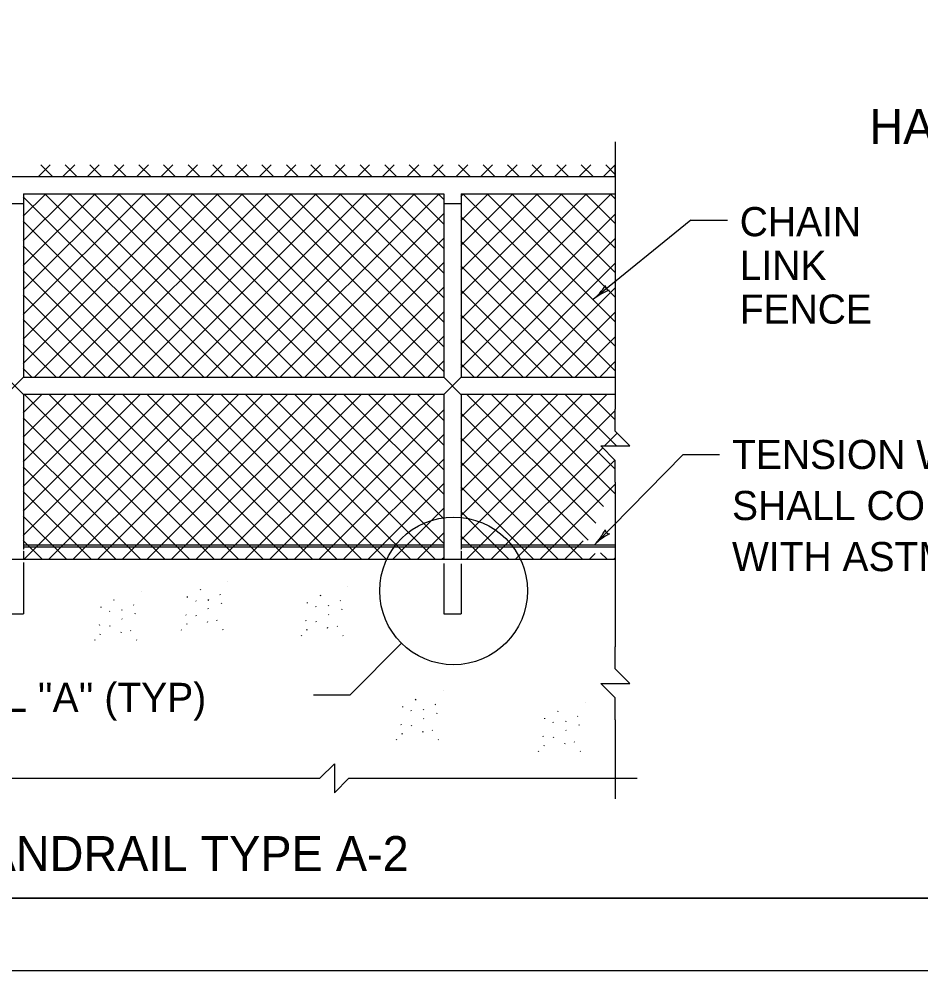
# Model space of a CAD drawing. Extents: x 997.6 to 1036.7, y 998.9 to 1022.7.
# Drawn here: x 1010.78 to 1016.96, y 1000 to 1006.53 of the extents above; entities that cross this region are included whole.
import ezdxf

# ---------------------------------------------------------------- set-up
doc = ezdxf.new("R2010")
doc.units = 0
for name, color, linetype in [('1', 7, 'Continuous'), ('10', 7, 'Continuous'), ('11', 7, 'Continuous'), ('14', 7, 'Continuous')]:
    doc.layers.add(name, color=color, linetype=linetype)

msp = doc.modelspace()

# ---------------------------------------------------------------- linework, layer by layer
at = {"layer": '1'}
for p, q in [((1014.8677, 1005.6864), (1014.8677, 1003.8513)), ((1010.913, 1005.4471), (1010.9932, 1005.5273)), ((1010.9287, 1005.5273), (1011.0088, 1005.4471)), ((1011.0815, 1005.4471), (1011.1617, 1005.5273)), ((1011.0971, 1005.5273), (1011.1773, 1005.4471)), ((1011.2499, 1005.4471), (1011.3301, 1005.5273)), ((1011.2656, 1005.5273), (1011.3458, 1005.4471)), ((1011.4183, 1005.4471), (1011.4985, 1005.5273)), ((1011.434, 1005.5273), (1011.5142, 1005.4471)), ((1011.5868, 1005.4471), (1011.667, 1005.5273)), ((1011.6025, 1005.5273), (1011.6827, 1005.4471)), ((1011.7553, 1005.4471), (1011.8354, 1005.5273)), ((1011.7709, 1005.5273), (1011.8511, 1005.4471)), ((1011.9237, 1005.4471), (1012.0038, 1005.5273)), ((1011.9393, 1005.5273), (1012.0195, 1005.4471)), ((1012.0922, 1005.4471), (1012.1723, 1005.5273)), ((1012.1078, 1005.5273), (1012.188, 1005.4471)), ((1012.2606, 1005.4471), (1012.3408, 1005.5273)), ((1012.2763, 1005.5273), (1012.3564, 1005.4471)), ((1012.4291, 1005.4471), (1012.5093, 1005.5273)), ((1012.4447, 1005.5273), (1012.5248, 1005.4471)), ((1012.5975, 1005.4471), (1012.6777, 1005.5273)), ((1012.6132, 1005.5273), (1012.6933, 1005.4471)), ((1012.7659, 1005.4471), (1012.8461, 1005.5273)), ((1012.7816, 1005.5273), (1012.8618, 1005.4471)), ((1012.9344, 1005.4471), (1013.0146, 1005.5273)), ((1012.9501, 1005.5273), (1013.0303, 1005.4471)), ((1013.1028, 1005.4471), (1013.183, 1005.5273)), ((1013.1185, 1005.5273), (1013.1987, 1005.4471)), ((1013.2713, 1005.4471), (1013.3514, 1005.5273)), ((1013.2869, 1005.5273), (1013.3671, 1005.4471)), ((1013.4398, 1005.4471), (1013.5199, 1005.5273)), ((1013.4554, 1005.5273), (1013.5356, 1005.4471)), ((1013.6082, 1005.4471), (1013.6883, 1005.5273)), ((1013.6238, 1005.5273), (1013.704, 1005.4471)), ((1013.7767, 1005.4471), (1013.8568, 1005.5273)), ((1013.7923, 1005.5273), (1013.8724, 1005.4471)), ((1013.9451, 1005.4471), (1014.0253, 1005.5273)), ((1013.9608, 1005.5273), (1014.0409, 1005.4471)), ((1014.1135, 1005.4471), (1014.1937, 1005.5273)), ((1014.1292, 1005.5273), (1014.2093, 1005.4471)), ((1014.282, 1005.4471), (1014.3622, 1005.5273)), ((1014.2977, 1005.5273), (1014.3778, 1005.4471)), ((1014.4504, 1005.4471), (1014.5306, 1005.5273)), ((1014.4661, 1005.5273), (1014.5463, 1005.4471)), ((1014.6188, 1005.4471), (1014.699, 1005.5273)), ((1014.6345, 1005.5273), (1014.7147, 1005.4471)), ((1014.7873, 1005.4471), (1014.8675, 1005.5273)), ((1014.803, 1005.5273), (1014.8677, 1005.4626)), ((1007.4036, 1005.4478), (1014.8677, 1005.4478)), ((1010.8097, 1005.1753), (1010.9643, 1005.3298)), ((1010.8097, 1005.0068), (1011.1327, 1005.3298)), ((1010.8097, 1004.8384), (1011.3011, 1005.3298)), ((1010.8097, 1004.6699), (1011.4696, 1005.3298)), ((1010.8097, 1004.5015), (1011.638, 1005.3298)), ((1010.8097, 1004.3331), (1011.8064, 1005.3298)), ((1010.8097, 1004.1646), (1011.9749, 1005.3298)), ((1010.8097, 1005.3093), (1012.0463, 1004.0728)), ((1010.8104, 1005.3291), (1010.8104, 1004.0728)), ((1010.8104, 1005.3291), (1013.6917, 1005.3291)), ((1010.8863, 1004.0728), (1012.1433, 1005.3298)), ((1010.9577, 1005.3298), (1012.2148, 1004.0728)), ((1011.0548, 1004.0728), (1012.3118, 1005.3298)), ((1011.1261, 1005.3298), (1012.3832, 1004.0728)), ((1011.2232, 1004.0728), (1012.4803, 1005.3298)), ((1011.2945, 1005.3298), (1012.5516, 1004.0728)), ((1011.3916, 1004.0728), (1012.6487, 1005.3298)), ((1011.463, 1005.3298), (1012.7201, 1004.0728)), ((1011.5601, 1004.0728), (1012.8172, 1005.3298)), ((1011.6314, 1005.3298), (1012.8885, 1004.0728)), ((1011.7285, 1004.0728), (1012.9856, 1005.3298)), ((1011.7999, 1005.3298), (1013.057, 1004.0728)), ((1011.8969, 1004.0728), (1013.154, 1005.3298)), ((1011.9683, 1005.3298), (1013.2254, 1004.0728)), ((1012.0654, 1004.0728), (1013.3225, 1005.3298)), ((1012.1368, 1005.3298), (1013.3938, 1004.0728)), ((1012.2338, 1004.0728), (1013.4909, 1005.3298)), ((1012.3053, 1005.3298), (1013.5623, 1004.0728)), ((1012.4023, 1004.0728), (1013.6594, 1005.3298)), ((1012.4737, 1005.3298), (1013.6924, 1004.1111)), ((1012.6421, 1005.3298), (1013.6924, 1004.2795)), ((1012.8106, 1005.3298), (1013.6924, 1004.448)), ((1012.979, 1005.3298), (1013.6924, 1004.6164)), ((1013.1475, 1005.3298), (1013.6924, 1004.7849)), ((1013.3159, 1005.3298), (1013.6924, 1004.9533)), ((1013.4843, 1005.3298), (1013.6924, 1005.1218)), ((1013.6528, 1005.3298), (1013.6924, 1005.2903)), ((1013.6917, 1005.3291), (1013.6917, 1004.0728)), ((1013.8097, 1005.3117), (1013.8278, 1005.3298)), ((1013.8097, 1005.1433), (1013.9963, 1005.3298)), ((1013.8097, 1004.9748), (1014.1648, 1005.3298)), ((1013.8097, 1004.8063), (1014.3332, 1005.3298)), ((1013.8097, 1004.6379), (1014.5016, 1005.3298)), ((1013.8097, 1004.4694), (1014.6701, 1005.3298)), ((1013.8097, 1004.301), (1014.8385, 1005.3298)), ((1013.8104, 1005.3291), (1013.8104, 1004.0728)), ((1013.8104, 1005.3291), (1014.8677, 1005.3291)), ((1013.8213, 1005.3298), (1014.8677, 1004.2834)), ((1013.9897, 1005.3298), (1014.8677, 1004.4518)), ((1014.1582, 1005.3298), (1014.8677, 1004.6203)), ((1014.3266, 1005.3298), (1014.8677, 1004.7888)), ((1014.4951, 1005.3298), (1014.8677, 1004.9573)), ((1014.6635, 1005.3298), (1014.8677, 1005.1257)), ((1014.8319, 1005.3298), (1014.8677, 1005.2941)), ((1010.6917, 1005.2635), (1010.8104, 1005.2635)), ((1013.6917, 1005.2635), (1013.8104, 1005.2635)), ((1012.5708, 1004.0728), (1013.6924, 1005.1944)), ((1013.8097, 1004.1325), (1014.8677, 1005.1905)), ((1010.8097, 1005.1409), (1011.8778, 1004.0728)), ((1013.8097, 1005.173), (1014.8677, 1004.115)), ((1015.3856, 1005.149), (1014.7149, 1004.6046)), ((1015.3856, 1005.149), (1015.6356, 1005.149)), ((1012.7392, 1004.0728), (1013.6924, 1005.026)), ((1013.8097, 1005.0045), (1014.7414, 1004.0728)), ((1013.9183, 1004.0728), (1014.8677, 1005.0221)), ((1010.8097, 1004.9725), (1011.7094, 1004.0728)), ((1012.9077, 1004.0728), (1013.6924, 1004.8575)), ((1014.0868, 1004.0728), (1014.8677, 1004.8536)), ((1010.8097, 1004.804), (1011.5409, 1004.0728)), ((1013.8097, 1004.8361), (1014.573, 1004.0728)), ((1013.0761, 1004.0728), (1013.6924, 1004.6891)), ((1013.8097, 1004.6677), (1014.4046, 1004.0728)), ((1014.2553, 1004.0728), (1014.8677, 1004.6852)), ((1010.8097, 1004.6356), (1011.3725, 1004.0728)), ((1010.8097, 1004.4671), (1011.204, 1004.0728)), ((1013.2445, 1004.0728), (1013.6924, 1004.5207)), ((1013.8097, 1004.4992), (1014.2361, 1004.0728)), ((1014.4237, 1004.0728), (1014.8677, 1004.5168)), ((1013.413, 1004.0728), (1013.6924, 1004.3522)), ((1013.8097, 1004.3308), (1014.0677, 1004.0728)), ((1014.5922, 1004.0728), (1014.8677, 1004.3483)), ((1010.8097, 1004.2987), (1011.0356, 1004.0728)), ((1010.8097, 1004.1303), (1010.8672, 1004.0728)), ((1013.5814, 1004.0728), (1013.6924, 1004.1838)), ((1013.8097, 1004.1623), (1013.8992, 1004.0728)), ((1014.7606, 1004.0728), (1014.8677, 1004.1798)), ((1010.6917, 1004.0728), (1010.8104, 1003.954)), ((1010.8104, 1004.0728), (1010.6917, 1003.954)), ((1010.8104, 1004.0728), (1013.6917, 1004.0728)), ((1013.6917, 1004.0728), (1013.8097, 1003.954)), ((1013.8104, 1004.0728), (1013.6917, 1003.954)), ((1013.8104, 1004.0728), (1014.8677, 1004.0728)), ((1010.8097, 1003.8277), (1010.936, 1003.954)), ((1010.8097, 1003.6593), (1011.1044, 1003.954)), ((1010.8097, 1003.4908), (1011.2728, 1003.954)), ((1010.8097, 1003.3223), (1011.4413, 1003.954)), ((1010.8097, 1003.1539), (1011.6098, 1003.954)), ((1010.8097, 1002.9855), (1011.7782, 1003.954)), ((1010.8104, 1003.954), (1010.8104, 1002.8932)), ((1013.6917, 1003.954), (1010.8104, 1003.954)), ((1010.8155, 1002.8228), (1011.9467, 1003.954)), ((1010.8174, 1003.954), (1011.9486, 1002.8228)), ((1010.9839, 1002.8228), (1012.1151, 1003.954)), ((1010.9859, 1003.954), (1012.1171, 1002.8228)), ((1011.1524, 1002.8228), (1012.2836, 1003.954)), ((1011.1543, 1003.954), (1012.2855, 1002.8228)), ((1011.3208, 1002.8228), (1012.452, 1003.954)), ((1011.3228, 1003.954), (1012.4539, 1002.8228)), ((1011.4893, 1002.8228), (1012.6204, 1003.954)), ((1011.4913, 1003.954), (1012.6224, 1002.8228)), ((1011.6578, 1002.8228), (1012.7889, 1003.954)), ((1011.6597, 1003.954), (1012.7908, 1002.8228)), ((1011.8262, 1002.8228), (1012.9573, 1003.954)), ((1011.8282, 1003.954), (1012.9593, 1002.8228)), ((1011.9946, 1002.8228), (1013.1258, 1003.954)), ((1011.9966, 1003.954), (1013.1278, 1002.8228)), ((1012.1631, 1002.8228), (1013.2943, 1003.954)), ((1012.165, 1003.954), (1013.2962, 1002.8228)), ((1012.3315, 1002.8228), (1013.4627, 1003.954)), ((1012.3335, 1003.954), (1013.4647, 1002.8228)), ((1012.5, 1002.8228), (1013.6312, 1003.954)), ((1012.5019, 1003.954), (1013.6331, 1002.8228)), ((1012.6703, 1003.954), (1013.6924, 1002.9319)), ((1012.8388, 1003.954), (1013.6924, 1003.1004)), ((1013.0073, 1003.954), (1013.6924, 1003.2688)), ((1013.1758, 1003.954), (1013.6924, 1003.4373)), ((1013.3442, 1003.954), (1013.6924, 1003.6058)), ((1013.5126, 1003.954), (1013.6924, 1003.7742)), ((1013.6917, 1003.954), (1013.6917, 1002.8228)), ((1014.8677, 1003.954), (1013.8097, 1003.954)), ((1013.8097, 1002.9534), (1014.8103, 1003.954)), ((1013.8097, 1003.2903), (1014.4734, 1003.954)), ((1013.8097, 1003.1218), (1014.6418, 1003.954)), ((1013.8097, 1003.7957), (1013.968, 1003.954)), ((1013.8097, 1003.6272), (1014.1365, 1003.954)), ((1013.8097, 1003.4588), (1014.3049, 1003.954)), ((1013.8104, 1003.954), (1013.8104, 1002.8932)), ((1013.8495, 1003.954), (1014.7338, 1003.0698)), ((1014.0179, 1003.954), (1014.7866, 1003.1854)), ((1014.1864, 1003.954), (1014.8677, 1003.2728)), ((1014.3548, 1003.954), (1014.8677, 1003.4412)), ((1014.5233, 1003.954), (1014.876, 1003.6013)), ((1014.6918, 1003.954), (1014.8677, 1003.7781)), ((1012.6684, 1002.8228), (1013.6924, 1003.8468)), ((1013.8097, 1003.8254), (1014.6804, 1002.9547)), ((1013.8476, 1002.8228), (1014.8677, 1003.8429)), ((1010.8097, 1003.7933), (1011.7802, 1002.8228)), ((1012.8368, 1002.8228), (1013.6924, 1003.6784)), ((1014.7945, 1003.6013), (1014.8811, 1003.6879)), ((1010.8097, 1003.6249), (1011.6118, 1002.8228)), ((1013.8097, 1003.6569), (1014.6438, 1002.8228)), ((1014.016, 1002.8228), (1014.7811, 1003.5879)), ((1013.0053, 1002.8228), (1013.6924, 1003.5099)), ((1013.8097, 1003.4885), (1014.4753, 1002.8228)), ((1014.1844, 1002.8228), (1014.8677, 1003.506)), ((1015.3323, 1003.5404), (1014.7245, 1002.9218)), ((1015.3323, 1003.5404), (1015.5823, 1003.5404)), ((1010.8097, 1003.4564), (1011.4433, 1002.8228)), ((1014.8677, 1003.3513), (1014.8677, 1002.2219)), ((1010.8097, 1003.288), (1011.2748, 1002.8228)), ((1013.1738, 1002.8228), (1013.6924, 1003.3415)), ((1013.8097, 1003.3201), (1014.3069, 1002.8228)), ((1014.3529, 1002.8228), (1014.8677, 1003.3376)), ((1013.3422, 1002.8228), (1013.6924, 1003.1731)), ((1013.8097, 1003.1516), (1014.1384, 1002.8228)), ((1010.8097, 1003.1195), (1011.1063, 1002.8228)), ((1013.5107, 1002.8228), (1013.6924, 1003.0046)), ((1013.8097, 1002.9832), (1013.97, 1002.8228)), ((1010.8097, 1002.9511), (1010.9379, 1002.8228)), ((1010.8097, 1002.9218), (1013.6924, 1002.9218)), ((1010.8097, 1002.9072), (1013.6924, 1002.9072)), ((1013.8097, 1002.9218), (1014.8677, 1002.9218)), ((1013.8097, 1002.9072), (1014.8677, 1002.9072)), ((1014.5213, 1002.8228), (1014.647, 1002.9485)), ((1010.8104, 1002.8775), (1010.8104, 1002.8228)), ((1013.6791, 1002.8228), (1013.6924, 1002.8362)), ((1013.8104, 1002.8775), (1013.8104, 1002.8228)), ((1014.6898, 1002.8228), (1014.7287, 1002.8617)), ((1014.7668, 1002.8683), (1014.8123, 1002.8228)), ((1014.8583, 1002.8228), (1014.8677, 1002.8323)), ((1007.4036, 1002.8228), (1014.8677, 1002.8228)), ((1010.8104, 1002.8006), (1010.8104, 1002.4478)), ((1013.6917, 1002.7943), (1013.6917, 1002.4478)), ((1013.8104, 1002.7926), (1013.8104, 1002.4478)), ((1012.211, 1002.6735), (1012.211, 1002.6735)), ((1013.0343, 1002.6333), (1013.0343, 1002.6333)), ((1011.6187, 1002.6032), (1011.6187, 1002.6032)), ((1011.9354, 1002.5618), (1011.9348, 1002.5672)), ((1012.0234, 1002.6163), (1012.021, 1002.6108)), ((1012.1603, 1002.5777), (1012.1579, 1002.5813)), ((1012.8467, 1002.5761), (1012.8443, 1002.5707)), ((1011.4311, 1002.5459), (1011.4287, 1002.5405)), ((1011.568, 1002.5073), (1011.5656, 1002.5109)), ((1011.9948, 1002.5351), (1011.9924, 1002.5387)), ((1012.078, 1002.5468), (1012.0756, 1002.5413)), ((1012.1691, 1002.5222), (1012.1667, 1002.5168)), ((1012.7587, 1002.5216), (1012.7581, 1002.527)), ((1012.818, 1002.4949), (1012.8157, 1002.4985)), ((1012.9013, 1002.5066), (1012.8988, 1002.5012)), ((1012.9836, 1002.5375), (1012.9812, 1002.5411)), ((1010.6917, 1002.4478), (1010.8104, 1002.4478)), ((1011.3431, 1002.4914), (1011.3425, 1002.4968)), ((1011.4024, 1002.4648), (1011.4001, 1002.4683)), ((1011.4857, 1002.4764), (1011.4833, 1002.471)), ((1011.5768, 1002.4518), (1011.5743, 1002.4464)), ((1011.9262, 1002.4393), (1011.9238, 1002.4429)), ((1011.997, 1002.4328), (1011.9947, 1002.4364)), ((1012.0799, 1002.4819), (1012.0775, 1002.4855)), ((1012.9032, 1002.4418), (1012.9008, 1002.4453)), ((1012.9923, 1002.482), (1012.9899, 1002.4766)), ((1013.6917, 1002.4478), (1013.8104, 1002.4478)), ((1011.3338, 1002.369), (1011.3315, 1002.3726)), ((1011.4876, 1002.4116), (1011.4852, 1002.4152)), ((1011.9299, 1002.3807), (1011.9275, 1002.3753)), ((1012.072, 1002.3945), (1012.0696, 1002.3891)), ((1012.1391, 1002.4015), (1012.1367, 1002.4051)), ((1012.7494, 1002.3992), (1012.7471, 1002.4028)), ((1012.8203, 1002.3927), (1012.8179, 1002.3963)), ((1011.3376, 1002.3103), (1011.3352, 1002.3049)), ((1011.4047, 1002.3625), (1011.4023, 1002.3661)), ((1011.4797, 1002.3242), (1011.4773, 1002.3188)), ((1011.5468, 1002.3312), (1011.5443, 1002.3348)), ((1011.8945, 1002.3363), (1011.8922, 1002.3398)), ((1012.1793, 1002.3376), (1012.1768, 1002.3412)), ((1012.7532, 1002.3405), (1012.7508, 1002.3351)), ((1012.8953, 1002.3543), (1012.8928, 1002.3489)), ((1012.9623, 1002.3613), (1012.9599, 1002.3649)), ((1011.3022, 1002.2659), (1011.2998, 1002.2695)), ((1011.5869, 1002.2673), (1011.5845, 1002.2708)), ((1012.7178, 1002.2961), (1012.7154, 1002.2997)), ((1013.0025, 1002.2974), (1013.0001, 1002.301)), ((1013.0491, 1001.8937), (1013.4017, 1002.2476)), ((1013.6868, 1001.9202), (1013.6868, 1001.9202)), ((1012.7991, 1001.8937), (1013.0491, 1001.8937)), ((1013.4993, 1001.8629), (1013.4968, 1001.8575)), ((1013.4113, 1001.8084), (1013.4107, 1001.8138)), ((1013.4706, 1001.7818), (1013.4683, 1001.7853)), ((1013.5538, 1001.7934), (1013.5514, 1001.788)), ((1013.6362, 1001.8243), (1013.6338, 1001.8279)), ((1014.4732, 1001.7826), (1014.4708, 1001.7772)), ((1014.6608, 1001.8398), (1014.6608, 1001.8398)), ((1013.5558, 1001.7286), (1013.5533, 1001.7322)), ((1013.6449, 1001.7688), (1013.6425, 1001.7634)), ((1014.3852, 1001.7281), (1014.3846, 1001.7335)), ((1014.6101, 1001.744), (1014.6077, 1001.7476)), ((1014.8677, 1001.7219), (1014.8677, 1001.1795)), ((1013.402, 1001.686), (1013.3997, 1001.6896)), ((1013.4728, 1001.6795), (1013.4705, 1001.6831)), ((1013.6149, 1001.6482), (1013.6125, 1001.6518)), ((1014.4445, 1001.7014), (1014.4422, 1001.705)), ((1014.5278, 1001.7131), (1014.5253, 1001.7077)), ((1014.5297, 1001.6483), (1014.5273, 1001.6518)), ((1014.6188, 1001.6885), (1014.6164, 1001.6831)), ((1013.3703, 1001.5829), (1013.368, 1001.5865)), ((1013.4058, 1001.6273), (1013.4033, 1001.6219)), ((1013.5478, 1001.6412), (1013.5454, 1001.6358)), ((1013.6551, 1001.5843), (1013.6527, 1001.5878)), ((1014.3759, 1001.6057), (1014.3736, 1001.6093)), ((1014.4468, 1001.5992), (1014.4444, 1001.6028)), ((1014.3797, 1001.547), (1014.3773, 1001.5416)), ((1014.5218, 1001.5608), (1014.5193, 1001.5554)), ((1014.5888, 1001.5678), (1014.5864, 1001.5714)), ((1014.3443, 1001.5026), (1014.3419, 1001.5062)), ((1014.629, 1001.5039), (1014.6266, 1001.5075)), ((1010.3167, 1001.3213), (1012.6918, 1001.3213)), ((1013.1918, 1001.3213), (1015.0182, 1001.3213))]:
    msp.add_line(p, q, dxfattribs=at)
for points in [[(1014.8677, 1005.4471), (1014.8677, 1005.5273)], [(1014.8677, 1003.3513), (1014.8677, 1003.5013), (1014.7677, 1003.6013), (1014.9677, 1003.6013), (1014.8677, 1003.7013), (1014.8677, 1003.8513)], [(1010.8097, 1002.8228), (1013.6924, 1002.8228)], [(1013.8097, 1002.8228), (1014.8677, 1002.8228)], [(1014.8677, 1001.7219), (1014.8677, 1001.8719), (1014.7677, 1001.9719), (1014.9677, 1001.9719), (1014.8677, 1002.0719), (1014.8677, 1002.2219)], [(1012.6918, 1001.3213), (1012.8418, 1001.3213), (1012.9418, 1001.4213), (1012.9418, 1001.2213), (1013.0418, 1001.3213), (1013.1918, 1001.3213)]]:
    msp.add_lwpolyline(points, dxfattribs=at)
msp.add_circle((1013.7591, 1002.6063), 0.5064, dxfattribs=at)
for centre, radius, start, end in [((1014.4685, 1004.9081), 0.3909, 309.06812, 327.7369), ((1014.9613, 1004.3011), 0.3909, 110.41528, 129.06201), ((1014.8304, 1004.6982), 0.0313, 177.84272, 259.95941), ((1014.4685, 1004.9081), 0.3909, 309.05589, 309.06812), ((1014.4457, 1003.1958), 0.3909, 315.50221, 334.17099), ((1014.8287, 1003.0278), 0.0313, 184.2768, 266.3935), ((1015.0033, 1002.6478), 0.3909, 116.84936, 135.49609), ((1010.8104, 1002.8853), 0.00781, 90, 95.5087), ((1013.8104, 1002.8853), 0.00781, 90, 95.5087), ((1014.4457, 1003.1958), 0.3909, 315.48998, 315.50221), ((1010.8104, 1002.8853), 0.00781, 264.4913, 270), ((1013.8104, 1002.8853), 0.00781, 264.4913, 270)]:
    msp.add_arc(centre, radius, start, end, dxfattribs=at)
at = {"layer": '10'}
msp.add_line((1035.5, 1000.5), (1007, 1000.5), dxfattribs=at)
at = {"layer": '11'}
msp.add_lwpolyline([(1007, 1000.5), (1035.5, 1000.5), (1035.5, 1021.5), (1007, 1021.5)], close=True, dxfattribs=at)
at = {"layer": '14'}
msp.add_line((1036, 1000), (1000, 1000), dxfattribs=at)

# ---------------------------------------------------------------- texts
at = {"layer": '1'}
for s, height, p in [('HANDRAIL TYPE A', 0.24, (1016.6088, 1005.6708)), ('CHAIN', 0.2, (1015.7203, 1005.0383)), ('LINK', 0.2, (1015.7203, 1004.7383)), ('FENCE', 0.2, (1015.7203, 1004.4383)), ('TENSION WIRE', 0.2, (1015.6674, 1003.4417)), ('SHALL COMPLY', 0.2, (1015.6674, 1003.0917)), ('WITH ASTM A-824', 0.2, (1015.6674, 1002.7417)), ("SEE DETAIL ''A'' (TYP)", 0.2, (1009.2881, 1001.7758)), ('ELEVATION OF HANDRAIL TYPE A-2', 0.24, (1007.8872, 1000.6851))]:
    msp.add_text(s, height=height, dxfattribs=at).set_placement(p)

doc.saveas('drawing.dxf')
